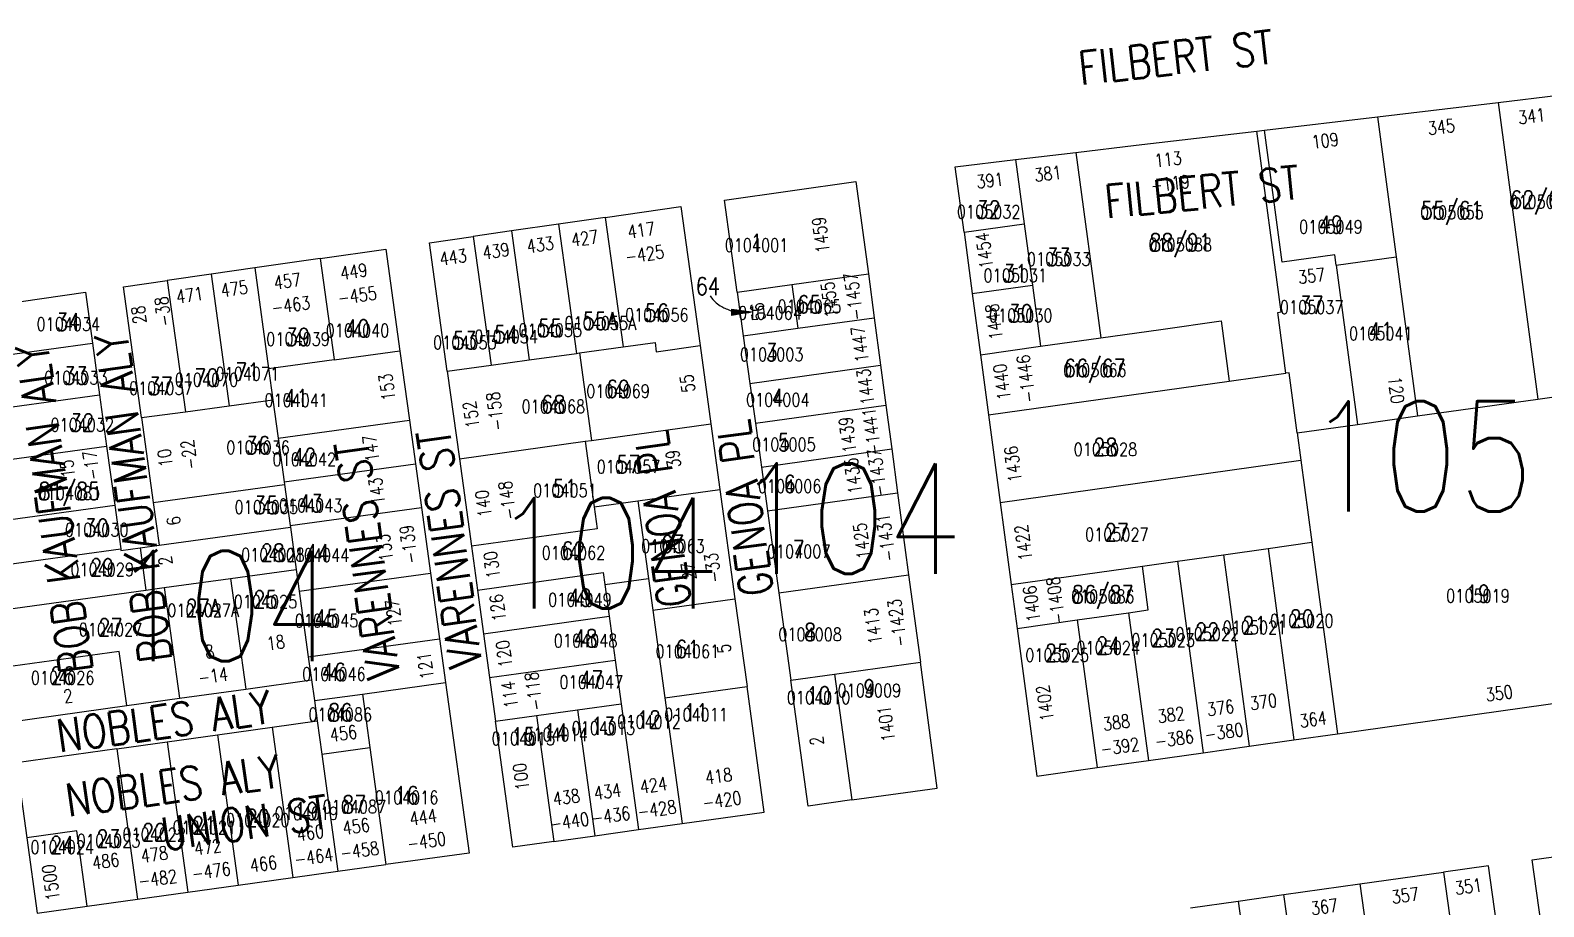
# Model space of a CAD drawing. Header units: feet. Extents: x 6006802 to 6013716, y 2117102 to 2120191.
# Drawn here: x 6010576 to 6011262, y 2119649 to 2120046 of the extents above; entities that cross this region are included whole.
import ezdxf
from ezdxf.enums import TextEntityAlignment as Align

# ---------------------------------------------------------------- set-up
doc = ezdxf.new("R2010")
doc.units = ezdxf.units.FT
doc.header["$LTSCALE"] = 100
doc.header["$MEASUREMENT"] = 0
doc.layers.get('0').update_dxf_attribs({"linetype": 'CONTINUOUS'})
for name, color, linetype in [('ADDRESS', 1, 'CONTINUOUS'), ('BLKLOT', 2, 'CONTINUOUS'), ('BLOCK_NUMBERS', 3, 'CONTINUOUS'), ('LEADER', 7, 'CONTINUOUS'), ('LOT_LINES', 4, 'CONTINUOUS'), ('LOT_NUMBERS', 7, 'CONTINUOUS'), ('ROW', 6, 'CONTINUOUS'), ('ST_NAME_IN_BLK', 7, 'CONTINUOUS'), ('ST_NAME_IN_ST', 6, 'CONTINUOUS')]:
    doc.layers.add(name, color=color, linetype=linetype)
doc.styles.add('ADDTXT', font='ROMANS.shx', dxfattribs={"width": 0.8, "height": 6})
doc.styles.add('BLKLOT', font='ROMANS.shx', dxfattribs={"width": 0.8, "height": 6})
doc.styles.add('BLOCK_NO', font='ROMANS.shx', dxfattribs={"width": 0.8, "height": 50})
doc.styles.add('LOT_NO', font='ROMANS.shx', dxfattribs={"width": 0.8, "height": 8})
doc.styles.add('SI', font='ROMANS.shx', dxfattribs={"width": 0.8, "height": 15})

# ---------------------------------------------------------------- blocks, each defined once
blk = doc.blocks.new('ARR')
for points in [[(0, 0), (1.5, -9), (-1.5, -9)], [(0, -1.22), (1.26, -8.8), (-1.26, -8.8)], [(0, -2.43), (1.03, -8.6), (-1.03, -8.6)], [(0, -3.65), (0.79, -8.4), (-0.79, -8.4)], [(0, -4.87), (0.56, -8.2), (-0.56, -8.2)], [(0, -6.08), (0.32, -8), (-0.32, -8)], [(0, -7.3), (0.08, -7.8), (-0.08, -7.8)]]:
    blk.add_lwpolyline(points, close=True)

msp = doc.modelspace()

# ---------------------------------------------------------------- linework, layer by layer
at = {"layer": 'LEADER'}
msp.add_lwpolyline([(6010884.11, 2119925.7, 0.04815), (6010886.89, 2119922.63, 0.064807), (6010889.42, 2119920.87, 0.015166), (6010891.37, 2119919.94, 0.012602), (6010893.76, 2119918.94, 0.078932), (6010897.7, 2119918.1, 0.060427), (6010902.94, 2119918.46)], format="xyb", dxfattribs=at)
at = {"layer": 'LOT_LINES'}
for points in [[(6011240.99, 2120013.38), (6011258.98, 2119879.04)], [(6011186.37, 2120006.9), (6011194.86, 2119943.48)], [(6011144.92, 2119890.76), (6011141.23, 2119918.27), (6011142.72, 2119918.48), (6011131.74, 2120000.42)], [(6011167.63, 2119939.65), (6011167, 2119944.36), (6011143.23, 2119941.02), (6011135.22, 2120000.83)], [(6011049.81, 2119990.7), (6011061.05, 2119906.74)], [(6011022.5, 2119987.46), (6011026.39, 2119958.41)], [(6010794.2, 2119955.15), (6010802.24, 2119896.76)], [(6010815.54, 2119958.22), (6010823.6, 2119899.72)], [(6010836.65, 2119961.26), (6010844.73, 2119902.66)], [(6010999.16, 2119954.58), (6011026.39, 2119958.41)], [(6011026.39, 2119958.41), (6011030.11, 2119930.66)], [(6010776.88, 2119952.66), (6010784.91, 2119894.35)], [(6010707.59, 2119942.69), (6010713.89, 2119896.93)], [(6011167.63, 2119939.65), (6011194.86, 2119943.48)], [(6011194.86, 2119943.48), (6011204.52, 2119871.38)], [(6010658.1, 2119935.57), (6010666.31, 2119875.98)], [(6010677.89, 2119938.42), (6010684.17, 2119892.85)], [(6010921.2, 2119930.87), (6010955.81, 2119935.68)], [(6011167.63, 2119939.65), (6011177.28, 2119867.55)], [(6010638.3, 2119932.72), (6010646.49, 2119873.3)], [(6010896.44, 2119927.43), (6010921.2, 2119930.87)], [(6010921.2, 2119930.87), (6010923.93, 2119911.06)], [(6011002.87, 2119926.83), (6011030.11, 2119930.66)], [(6011030.11, 2119930.66), (6011033.82, 2119902.91)], [(6010923.93, 2119911.06), (6010958.47, 2119915.85)], [(6011061.05, 2119906.74), (6011088.29, 2119910.57), (6011115.52, 2119914.4), (6011119.17, 2119887.14)], [(6010899.17, 2119907.62), (6010923.93, 2119911.06)], [(6010544.92, 2119896.12), (6010604.37, 2119904.27)], [(6010743.66, 2119900.68), (6010713.94, 2119896.6), (6010713.89, 2119896.93)], [(6010825.02, 2119899.92), (6010844.73, 2119902.66)], [(6010844.73, 2119902.66), (6010859.19, 2119904.67), (6010859.77, 2119900.46), (6010879.59, 2119903.21)], [(6011006.59, 2119899.07), (6011033.82, 2119902.91)], [(6011033.82, 2119902.91), (6011061.05, 2119906.74)], [(6010684.17, 2119892.85), (6010713.89, 2119896.93)], [(6010765.1, 2119891.6), (6010784.91, 2119894.35)], [(6010784.91, 2119894.35), (6010802.24, 2119896.76)], [(6010802.24, 2119896.76), (6010823.6, 2119899.72)], [(6010823.6, 2119899.72), (6010825.02, 2119899.92)], [(6010825.02, 2119899.92), (6010830.48, 2119860.3)], [(6010902.13, 2119886.1), (6010961.35, 2119894.32)], [(6010684.17, 2119892.85), (6010686.13, 2119878.66)], [(6011010.24, 2119871.82), (6011119.17, 2119887.14)], [(6011119.17, 2119887.14), (6011144.92, 2119890.76)], [(6011150.05, 2119863.71), (6011146.4, 2119890.97), (6011144.92, 2119890.76)], [(6010548.13, 2119872.84), (6010607.57, 2119880.99)], [(6011258.98, 2119879.04), (6011286.21, 2119882.87)], [(6010626.67, 2119870.62), (6010646.49, 2119873.3)], [(6010646.49, 2119873.3), (6010666.31, 2119875.98)], [(6010666.31, 2119875.98), (6010686.13, 2119878.66)], [(6010686.13, 2119878.66), (6010688.52, 2119861.32)], [(6010904.62, 2119868.07), (6010963.77, 2119876.28)], [(6011204.52, 2119871.38), (6011258.98, 2119879.04)], [(6010688.52, 2119861.32), (6010747.96, 2119869.48)], [(6010830.48, 2119860.3), (6010884.47, 2119867.79)], [(6011150.05, 2119863.71), (6011177.28, 2119867.55)], [(6011177.28, 2119867.55), (6011204.52, 2119871.38)], [(6010688.52, 2119861.32), (6010691.25, 2119841.51)], [(6010770.56, 2119851.98), (6010827.51, 2119859.88)], [(6010827.51, 2119859.88), (6010830.48, 2119860.3)], [(6010827.51, 2119859.88), (6010831.61, 2119830.16)], [(6011150.05, 2119863.71), (6011151.71, 2119851.32)], [(6010551.34, 2119849.56), (6010610.78, 2119857.71)], [(6010907.35, 2119848.25), (6010966.42, 2119856.45)], [(6010691.25, 2119841.51), (6010750.69, 2119849.67)], [(6011015.55, 2119832.17), (6011151.71, 2119851.32)], [(6011151.71, 2119851.32), (6011156.69, 2119814.16)], [(6010631.96, 2119832.23), (6010691.42, 2119840.27)], [(6010691.25, 2119841.51), (6010691.42, 2119840.27)], [(6010691.42, 2119840.27), (6010693.98, 2119821.69)], [(6010831.61, 2119830.16), (6010851.42, 2119832.92)], [(6010851.42, 2119832.92), (6010888.56, 2119838.07)], [(6010851.42, 2119832.92), (6010856.26, 2119797.75)], [(6010910.08, 2119828.44), (6010969.08, 2119836.63)], [(6010555.02, 2119822.81), (6010614.47, 2119830.97)], [(6010693.98, 2119821.69), (6010753.42, 2119829.85)], [(6010831.61, 2119830.16), (6010832.97, 2119820.26), (6010776.02, 2119812.35)], [(6010634.62, 2119812.91), (6010694.08, 2119820.95)], [(6010693.98, 2119821.69), (6010694.08, 2119820.95)], [(6010694.08, 2119820.95), (6010696.71, 2119801.88)], [(6010557.75, 2119803), (6010617.2, 2119811.15)], [(6010625.95, 2119811.71), (6010628.59, 2119792.53)], [(6011116.58, 2119808.51), (6011136.83, 2119811.36)], [(6011136.83, 2119811.36), (6011156.69, 2119814.16)], [(6011136.83, 2119811.36), (6011148.45, 2119724.63)], [(6011156.69, 2119814.16), (6011168.3, 2119727.43)], [(6011079.94, 2119803.36), (6011095.79, 2119805.59)], [(6011095.79, 2119805.59), (6011116.58, 2119808.51)], [(6011095.79, 2119805.59), (6011107.4, 2119718.86)], [(6011116.58, 2119808.51), (6011128.2, 2119721.79)], [(6010636.87, 2119793.67), (6010666.98, 2119797.8)], [(6010666.98, 2119797.8), (6010696.71, 2119801.88)], [(6010666.98, 2119797.8), (6010673.89, 2119747.69)], [(6010696.71, 2119801.88), (6010698.07, 2119791.97)], [(6010698.07, 2119791.97), (6010757.51, 2119800.13)], [(6010778.75, 2119792.54), (6010835.7, 2119800.45), (6010836.45, 2119795)], [(6010836.45, 2119795), (6010856.26, 2119797.75)], [(6010856.26, 2119797.75), (6010858.24, 2119783.38)], [(6010915.2, 2119791.29), (6010974.05, 2119799.46)], [(6011020.53, 2119795), (6011079.94, 2119803.36)], [(6011073.69, 2119782.28), (6011082.6, 2119783.54), (6011079.94, 2119803.36)], [(6010560.48, 2119783.18), (6010628.59, 2119792.53)], [(6010628.59, 2119792.53), (6010636.87, 2119793.67)], [(6010636.87, 2119793.67), (6010643.78, 2119743.51)], [(6010698.07, 2119791.97), (6010702.17, 2119762.25)], [(6010836.45, 2119795), (6010838.43, 2119780.63)], [(6010858.24, 2119783.38), (6010895.39, 2119788.54)], [(6010781.48, 2119772.73), (6010838.43, 2119780.63)], [(6010838.43, 2119780.63), (6010841.16, 2119760.82)], [(6010858.24, 2119783.38), (6010863.7, 2119743.76)], [(6011023.18, 2119775.18), (6011050.41, 2119779.01)], [(6011050.41, 2119779.01), (6011073.69, 2119782.28)], [(6011050.41, 2119779.01), (6011059.37, 2119712.1)], [(6011073.69, 2119782.28), (6011082.65, 2119715.38)], [(6010702.17, 2119762.25), (6010761.61, 2119770.41)], [(6010619.93, 2119740.2), (6010616.56, 2119764.64), (6010564.03, 2119757.43)], [(6010702.17, 2119762.25), (6010703.6, 2119751.82)], [(6010784.21, 2119752.91), (6010841.16, 2119760.82)], [(6010841.16, 2119760.82), (6010843.89, 2119741.01)], [(6010940.47, 2119754.42), (6010979.36, 2119759.82)], [(6010726.69, 2119745.43), (6010764.34, 2119750.6)], [(6010920.66, 2119751.67), (6010940.47, 2119754.42)], [(6010940.47, 2119754.42), (6010948.31, 2119697.45)], [(6010704.9, 2119742.44), (6010726.69, 2119745.43)], [(6010726.69, 2119745.43), (6010730.04, 2119721.16)], [(6010863.7, 2119743.76), (6010900.85, 2119748.91)], [(6010863.7, 2119743.76), (6010871.55, 2119686.8)], [(6010805.51, 2119735.68), (6010824.08, 2119738.26)], [(6010824.08, 2119738.26), (6010843.89, 2119741.01)], [(6010824.08, 2119738.26), (6010831.93, 2119681.29)], [(6010843.89, 2119741.01), (6010851.74, 2119684.05)], [(6010685.76, 2119730.41), (6010695.14, 2119662.3)], [(6010706.16, 2119733.24), (6010708.24, 2119718.17)], [(6010786.94, 2119733.1), (6010805.51, 2119735.68)], [(6010805.51, 2119735.68), (6010813.36, 2119678.72)], [(6010638.21, 2119723.81), (6010647.6, 2119655.7)], [(6010661, 2119726.97), (6010670.38, 2119658.86)], [(6010615.43, 2119720.65), (6010624.82, 2119652.54)], [(6010708.24, 2119718.17), (6010730.04, 2119721.16)], [(6010708.24, 2119718.17), (6010715.55, 2119665.14)], [(6010730.04, 2119721.16), (6010737.34, 2119668.16)], [(6010602.04, 2119649.38), (6010597.34, 2119683.43), (6010574.66, 2119680.28)], [(6011216.28, 2119664.75), (6011224.31, 2119607.42)], [(6011157.06, 2119563.24), (6011153.89, 2119585.91), (6011153.64, 2119585.88), (6011144.03, 2119654.59)], [(6011178.44, 2119659.43), (6011186.47, 2119602.06)], [(6011123.23, 2119651.66), (6011132.85, 2119582.94)]]:
    msp.add_lwpolyline(points, dxfattribs=at)
at = {"layer": 'ROW'}
for points in [[(6011186.37, 2120006.9), (6011240.99, 2120013.38)], [(6011240.99, 2120013.38), (6011268.3, 2120016.62)], [(6011135.22, 2120000.83), (6011186.37, 2120006.9)], [(6011049.81, 2119990.7), (6011077.12, 2119993.94), (6011104.43, 2119997.18), (6011131.74, 2120000.42)], [(6011131.74, 2120000.42), (6011135.22, 2120000.83)], [(6011022.5, 2119987.46), (6011049.81, 2119990.7)], [(6010999.16, 2119954.58), (6010995.19, 2119984.22), (6011022.5, 2119987.46)], [(6010896.44, 2119927.43), (6010890.71, 2119969.04), (6010950.2, 2119977.6), (6010955.81, 2119935.68)], [(6010836.65, 2119961.26), (6010870.91, 2119966.19), (6010879.59, 2119903.21)], [(6010794.2, 2119955.15), (6010776.88, 2119952.66)], [(6010815.54, 2119958.22), (6010794.2, 2119955.15)], [(6010836.65, 2119961.26), (6010815.54, 2119958.22)], [(6010765.1, 2119891.6), (6010757.08, 2119949.81), (6010776.88, 2119952.66)], [(6010999.16, 2119954.58), (6011002.87, 2119926.83)], [(6010707.59, 2119942.69), (6010677.89, 2119938.42)], [(6010707.59, 2119942.69), (6010737.28, 2119946.96), (6010743.66, 2119900.68)], [(6010658.1, 2119935.57), (6010638.3, 2119932.72)], [(6010677.89, 2119938.42), (6010658.1, 2119935.57)], [(6010955.81, 2119935.68), (6010958.47, 2119915.85)], [(6010626.67, 2119870.62), (6010618.5, 2119929.87), (6010638.3, 2119932.72)], [(6010544.92, 2119896.12), (6010541.79, 2119918.84), (6010601.18, 2119927.38), (6010604.37, 2119904.27)], [(6010896.44, 2119927.43), (6010899.17, 2119907.62)], [(6011002.87, 2119926.83), (6011006.59, 2119899.07)], [(6010958.47, 2119915.85), (6010961.35, 2119894.32)], [(6010899.17, 2119907.62), (6010902.13, 2119886.1)], [(6010604.37, 2119904.27), (6010607.57, 2119880.99)], [(6010743.66, 2119900.68), (6010747.96, 2119869.48)], [(6010879.59, 2119903.21), (6010884.47, 2119867.79)], [(6010961.35, 2119894.32), (6010963.77, 2119876.28)], [(6011006.59, 2119899.07), (6011010.24, 2119871.82)], [(6010765.1, 2119891.6), (6010770.56, 2119851.98)], [(6010607.57, 2119880.99), (6010610.78, 2119857.71)], [(6010902.13, 2119886.1), (6010904.62, 2119868.07)], [(6010963.77, 2119876.28), (6010966.42, 2119856.45)], [(6010626.67, 2119870.62), (6010631.96, 2119832.23)], [(6010747.96, 2119869.48), (6010750.69, 2119849.67)], [(6010884.47, 2119867.79), (6010888.56, 2119838.07)], [(6010904.62, 2119868.07), (6010907.35, 2119848.25)], [(6011010.24, 2119871.82), (6011015.55, 2119832.17)], [(6010610.78, 2119857.71), (6010614.47, 2119830.97)], [(6010966.42, 2119856.45), (6010969.08, 2119836.63)], [(6010750.69, 2119849.67), (6010753.42, 2119829.85)], [(6010770.56, 2119851.98), (6010776.02, 2119812.35)], [(6010907.35, 2119848.25), (6010910.08, 2119828.44)], [(6010631.96, 2119832.23), (6010634.62, 2119812.91)], [(6010888.56, 2119838.07), (6010895.39, 2119788.54)], [(6010969.08, 2119836.63), (6010974.05, 2119799.46)], [(6011015.55, 2119832.17), (6011020.53, 2119795)], [(6010614.47, 2119830.97), (6010617.2, 2119811.15)], [(6010753.42, 2119829.85), (6010757.51, 2119800.13)], [(6010910.08, 2119828.44), (6010915.2, 2119791.29)], [(6010617.2, 2119811.15), (6010617.29, 2119810.5), (6010625.95, 2119811.71)], [(6010625.95, 2119811.71), (6010634.62, 2119812.91)], [(6010776.02, 2119812.35), (6010778.75, 2119792.54)], [(6010757.51, 2119800.13), (6010761.61, 2119770.41)], [(6010974.05, 2119799.46), (6010979.36, 2119759.82)], [(6010778.75, 2119792.54), (6010781.48, 2119772.73)], [(6010915.2, 2119791.29), (6010920.66, 2119751.67)], [(6011020.53, 2119795), (6011023.18, 2119775.18)], [(6010895.39, 2119788.54), (6010900.85, 2119748.91)], [(6010761.61, 2119770.41), (6010764.34, 2119750.6)], [(6010781.48, 2119772.73), (6010784.21, 2119752.91)], [(6011023.18, 2119775.18), (6011032.14, 2119708.27), (6011059.37, 2119712.1)], [(6010564.03, 2119757.43), (6010567.41, 2119732.91), (6010619.93, 2119740.2)], [(6010948.31, 2119697.45), (6010987, 2119702.82), (6010979.36, 2119759.82)], [(6010673.89, 2119747.69), (6010703.6, 2119751.82)], [(6010703.6, 2119751.82), (6010704.9, 2119742.44)], [(6010764.34, 2119750.6), (6010774.98, 2119673.39), (6010737.34, 2119668.16)], [(6010784.21, 2119752.91), (6010786.94, 2119733.1)], [(6010948.31, 2119697.45), (6010928.5, 2119694.7), (6010920.66, 2119751.67)], [(6010619.93, 2119740.2), (6010643.78, 2119743.51)], [(6010643.78, 2119743.51), (6010673.89, 2119747.69)], [(6010871.55, 2119686.8), (6010908.69, 2119691.95), (6010900.85, 2119748.91)], [(6011168.3, 2119727.43), (6011304.47, 2119746.58)], [(6010704.9, 2119742.44), (6010706.16, 2119733.24)], [(6010661, 2119726.97), (6010685.76, 2119730.41)], [(6010685.76, 2119730.41), (6010706.16, 2119733.24)], [(6010813.36, 2119678.72), (6010794.79, 2119676.14), (6010786.94, 2119733.1)], [(6010615.43, 2119720.65), (6010638.21, 2119723.81)], [(6010638.21, 2119723.81), (6010661, 2119726.97)], [(6011128.2, 2119721.79), (6011148.45, 2119724.63)], [(6011148.45, 2119724.63), (6011168.3, 2119727.43)], [(6010615.43, 2119720.65), (6010569.97, 2119714.33), (6010574.66, 2119680.28)], [(6011059.37, 2119712.1), (6011082.65, 2119715.38)], [(6011082.65, 2119715.38), (6011107.4, 2119718.86)], [(6011107.4, 2119718.86), (6011128.2, 2119721.79)], [(6010813.36, 2119678.72), (6010831.93, 2119681.29)], [(6010831.93, 2119681.29), (6010851.74, 2119684.05)], [(6010851.74, 2119684.05), (6010871.55, 2119686.8)], [(6010574.66, 2119680.28), (6010579.35, 2119646.23), (6010602.04, 2119649.38)], [(6011264.44, 2119613.1), (6011256.42, 2119670.4), (6011296.03, 2119675.97)], [(6010715.55, 2119665.14), (6010737.34, 2119668.16)], [(6011244.64, 2119610.3), (6011236.62, 2119667.61), (6011216.28, 2119664.75)], [(6010670.38, 2119658.86), (6010695.14, 2119662.3)], [(6010695.14, 2119662.3), (6010715.55, 2119665.14)], [(6011178.44, 2119659.43), (6011216.28, 2119664.75)], [(6010624.82, 2119652.54), (6010647.6, 2119655.7)], [(6010647.6, 2119655.7), (6010670.38, 2119658.86)], [(6011123.23, 2119651.66), (6011144.03, 2119654.59)], [(6011144.03, 2119654.59), (6011178.44, 2119659.43)], [(6010602.04, 2119649.38), (6010624.82, 2119652.54)], [(6011101.69, 2119648.63), (6011123.23, 2119651.66)]]:
    msp.add_lwpolyline(points, dxfattribs=at)

# ---------------------------------------------------------------- block references
at = {"layer": 'LEADER', "rotation": 270.9882537340756}
msp.add_blockref('ARR', (6010902.94, 2119918.46), dxfattribs=at)

# ---------------------------------------------------------------- texts
at = {"layer": 'ADDRESS', "style": 'ADDTXT', "width": 0.8}
for s, rotation, p in [('341', 6.76398, (6011256.56, 2120004.15)), ('345', 6.76398, (6011215.65, 2119999.29)), ('109', 6.76398, (6011163.03, 2119993.05)), ('113', 6.76398, (6011091.88, 2119984.61)), ('381', 6.76398, (6011037.45, 2119978.16)), ('391', 6.76398, (6011011.23, 2119975.05)), ('-119', 6.76398, (6011092.84, 2119973.65)), ('427', 8.18802, (6010827.76, 2119948.87)), ('417', 8.18802, (6010853.33, 2119952.55)), ('1459', 97.62776, (6010937.24, 2119953.8)), ('439', 8.18802, (6010787.56, 2119943.09)), ('433', 8.18802, (6010807.61, 2119945.97)), ('-425', 8.18802, (6010854.9, 2119941.66)), ('1454', 97.62776, (6011011.31, 2119946.73)), ('443', 8.18802, (6010768.16, 2119940.29)), ('457', 8.18802, (6010693.07, 2119929.49)), ('449', 8.18802, (6010723.2, 2119933.82)), ('-1457', 97.62776, (6010952.08, 2119925.87)), ('357', 6.76398, (6011156.86, 2119931.83)), ('471', 8.18802, (6010648.87, 2119923.13)), ('475', 8.18802, (6010669.02, 2119926.03)), ('-455', 8.18802, (6010724.76, 2119922.94)), ('1455', 97.62776, (6010941.18, 2119924.41)), ('28', 98.18802, (6010628.4, 2119917.57)), ('-38', 98.18802, (6010639.29, 2119919.13)), ('-463', 8.18802, (6010694.64, 2119918.6)), ('56', 97.84497, (6010908.71, 2119918.96)), ('1448', 97.62776, (6011015.62, 2119914.48)), ('1447', 97.62776, (6010954.97, 2119904.28)), ('1440', 97.62776, (6011019.28, 2119887.16)), ('-1446', 97.62776, (6011030.19, 2119888.62)), ('153', 97.84497, (6010740.79, 2119884.87)), ('55', 97.84497, (6010876.84, 2119886.5)), ('1443', 97.62776, (6010957.56, 2119884.97)), ('120', 276.76398, (6011191.9, 2119882.74)), ('-158', 97.84497, (6010789.75, 2119873.9)), ('152', 97.84497, (6010778.85, 2119872.4)), ('-1441', 97.62776, (6010960.27, 2119864.7)), ('1439', 97.62776, (6010949.37, 2119863.24)), ('-22', 97.84497, (6010651.13, 2119854.25)), ('147', 97.84497, (6010733.51, 2119857.13)), ('-17', 97.84497, (6010606.88, 2119849.39)), ('10', 97.84497, (6010640.23, 2119852.75)), ('39', 97.84497, (6010870.44, 2119852.37)), ('-1437', 97.62776, (6010962.76, 2119846.15)), ('1436', 97.62776, (6011024.26, 2119849.97)), ('15', 97.84497, (6010595.98, 2119847.89)), ('1435', 97.62776, (6010951.85, 2119844.69)), ('143', 97.84497, (6010736.18, 2119837.73)), ('-148', 97.84497, (6010795.3, 2119833.58)), ('140', 97.84497, (6010784.4, 2119832.08)), ('6', 97.84497, (6010644.16, 2119824.25)), ('-1431', 97.62776, (6010966.71, 2119816.66)), ('-139', 97.84497, (6010750.6, 2119813.65)), ('1425', 97.62776, (6010955.8, 2119815.2)), ('1422', 97.62776, (6011029.03, 2119814.39)), ('133', 97.84497, (6010739.71, 2119812.15)), ('2', 97.84497, (6010640.47, 2119806.22)), ('130', 97.84497, (6010788.23, 2119804.33)), ('-33', 97.84497, (6010888.34, 2119803.01)), ('27', 97.84497, (6010877.45, 2119801.51)), ('-1408', 97.62776, (6011043.64, 2119788.15)), ('1406', 97.62776, (6011032.74, 2119786.69)), ('127', 97.84497, (6010743.77, 2119782.67)), ('126', 97.84497, (6010790.9, 2119784.93)), ('1413', 97.62776, (6010960.97, 2119776.59)), ('-1423', 97.62776, (6010971.88, 2119778.05)), ('18', 7.9045, (6010687.83, 2119765.78)), ('8', 7.9045, (6010657.89, 2119761.62)), ('120', 97.84497, (6010793.78, 2119764.01)), ('5', 97.84497, (6010893.39, 2119766.4)), ('-14', 7.9045, (6010659.4, 2119750.73)), ('121', 97.84497, (6010758.18, 2119758.7)), ('114', 97.84497, (6010796.32, 2119745.58)), ('-118', 97.84497, (6010807.22, 2119747.08)), ('2', 7.84497, (6010593.8, 2119741.62)), ('1402', 97.62776, (6011038.76, 2119741.73)), ('376', 8.00759, (6011115.73, 2119736.19)), ('370', 8.00759, (6011135.13, 2119738.92)), ('350', 8.00759, (6011241.93, 2119742.83)), ('1401', 97.62776, (6010966.89, 2119732.45)), ('388', 8.00759, (6011068.57, 2119729.56)), ('382', 8.00759, (6011093.29, 2119733.03)), ('364', 8.00759, (6011157.59, 2119730.97)), ('456', 7.9045, (6010718.46, 2119724.62)), ('-386', 8.00759, (6011094.82, 2119722.14)), ('-380', 8.00759, (6011117.26, 2119725.3)), ('2', 97.84497, (6010935.48, 2119724.66)), ('-392', 8.00759, (6011070.11, 2119718.66)), ('100', 97.84497, (6010801.45, 2119708.4)), ('418', 7.9045, (6010888.38, 2119705.29)), ('438', 7.9045, (6010819.42, 2119695.71)), ('434', 7.9045, (6010838.07, 2119698.3)), ('424', 7.9045, (6010858.89, 2119701.19)), ('-428', 7.9045, (6010860.4, 2119690.3)), ('-420', 7.9045, (6010889.89, 2119694.39)), ('456', 7.9045, (6010724.24, 2119682.5)), ('444', 7.9045, (6010754.59, 2119686.71)), ('-440', 7.9045, (6010820.93, 2119684.82)), ('-436', 7.9045, (6010839.58, 2119687.4)), ('460', 7.9045, (6010703.51, 2119679.62)), ('-450', 7.9045, (6010756.11, 2119675.81)), ('478', 7.9045, (6010632.83, 2119669.81)), ('472', 7.9045, (6010657.06, 2119673.17)), ('-464', 7.9045, (6010705.02, 2119668.72)), ('-458', 7.9045, (6010725.75, 2119671.6)), ('1500', 97.84497, (6010588.49, 2119660.5)), ('486', 7.9045, (6010610.82, 2119666.75)), ('-476', 7.9045, (6010658.57, 2119662.27)), ('466', 7.9045, (6010682.24, 2119665.56)), ('-482', 7.9045, (6010634.35, 2119658.91)), ('351', 8.00759, (6011228.01, 2119655.29)), ('357', 8.00759, (6011199.33, 2119651.26)), ('367', 8.00759, (6011162.76, 2119646.11))]:
    msp.add_text(s, height=6, rotation=rotation, dxfattribs=at).set_placement(p, align=Align.CENTER)
at = {"layer": 'BLKLOT', "style": 'BLKLOT', "width": 0.8}
for s, p in [('0105062', (6011260.48, 2119965.34)), ('0105032', (6011010.29, 2119960.84)), ('0105055', (6011220.05, 2119960.54)), ('0105049', (6011165.31, 2119954.05)), ('0104001', (6010905.12, 2119945.73)), ('0105088', (6011097.05, 2119945.95)), ('0105033', (6011042.03, 2119939.43)), ('0105031', (6011022.35, 2119932.03)), ('0104064', (6010911.29, 2119915.01)), ('0104065', (6010929.1, 2119917.91)), ('0105037', (6011156.58, 2119917.65)), ('0104034', (6010593.49, 2119909.95)), ('0104055A', (6010834.42, 2119910.43)), ('0104056', (6010859.99, 2119914.11)), ('0105030', (6011024.79, 2119913.83)), ('0104039', (6010697.52, 2119903.16)), ('0104040', (6010724.44, 2119907.04)), ('0104053', (6010773.06, 2119901.6)), ('0104054', (6010791.78, 2119904.29)), ('0104055', (6010811.75, 2119907.16)), ('0105041', (6011187.88, 2119905.71)), ('0104003', (6010912.02, 2119896.26)), ('0104071', (6010674.55, 2119887.42)), ('0105066', (6011058.38, 2119889.06)), ('0104033', (6010596.84, 2119885.66)), ('0104037', (6010635.35, 2119880.9)), ('0104070', (6010656.03, 2119884.76)), ('0104041', (6010696.66, 2119875.46)), ('0104069', (6010842.46, 2119879.62)), ('0104004', (6010914.77, 2119875.68)), ('0104068', (6010813.13, 2119872.67)), ('0104032', (6010599.78, 2119864.33)), ('0104036', (6010679.41, 2119854.14)), ('0104005', (6010917.56, 2119855.47)), ('0105028', (6011063.17, 2119853.24)), ('0104042', (6010700.35, 2119848.71)), ('0104057', (6010847.17, 2119845.39)), ('0104081', (6010593.95, 2119833.36)), ('0104051', (6010818.37, 2119834.65)), ('0104006', (6010920.16, 2119836.55)), ('0104035', (6010683.15, 2119827.03)), ('0104043', (6010703.22, 2119827.87)), ('0104030', (6010606.33, 2119816.75)), ('0105027', (6011068.33, 2119814.7)), ('0104028', (6010686.12, 2119805.42)), ('0104044', (6010706.33, 2119805.28)), ('0104062', (6010822.27, 2119806.37)), ('0104063', (6010867.28, 2119809.38)), ('0104007', (6010924.24, 2119806.95)), ('0104029', (6010608.8, 2119798.79)), ('0104049', (6010825.19, 2119785.13)), ('0105086', (6011062, 2119786.65)), ('0105019', (6011231.9, 2119786.87)), ('0104027A', (6010654.55, 2119780.34)), ('0104025', (6010682.77, 2119784.26)), ('0104027', (6010612.55, 2119771.6)), ('0104045', (6010710.41, 2119775.65)), ('0105021', (6011130.65, 2119772.62)), ('0105020', (6011152.07, 2119775.64)), ('0104048', (6010827.75, 2119766.6)), ('0104008', (6010929.41, 2119769.46)), ('0105023', (6011089.33, 2119766.81)), ('0105022', (6011109.31, 2119769.62)), ('0104061', (6010873.84, 2119761.76)), ('0105025', (6011041.28, 2119760.05)), ('0105024', (6011064.43, 2119763.31)), ('0104046', (6010713.75, 2119751.43)), ('0104026', (6010590.91, 2119749.78)), ('0104047', (6010830.33, 2119747.87)), ('0104009', (6010956.26, 2119743.99)), ('0104010', (6010933.26, 2119740.79)), ('0104086', (6010716.64, 2119733.11)), ('0104012', (6010856.44, 2119729.9)), ('0104011', (6010877.77, 2119733.09)), ('0104014', (6010814.34, 2119724.06)), ('0104013', (6010835.78, 2119727.03)), ('0104015', (6010799.54, 2119722.23)), ('0104016', (6010746.68, 2119695.58)), ('0104087', (6010723, 2119691.41)), ('0104021', (6010655.05, 2119681.98)), ('0104020', (6010679.28, 2119685.34)), ('0104019', (6010701.3, 2119688.4)), ('0104023', (6010611.72, 2119675.96)), ('0104022', (6010632.36, 2119678.83)), ('0104024', (6010590.71, 2119673.04))]:
    msp.add_text(s, height=6, dxfattribs=at).set_placement(p, align=Align.CENTER)
at = {"layer": 'BLOCK_NUMBERS', "style": 'BLOCK_NO', "width": 0.8}
for s, p in [('105', (6011205.81, 2119828.03)), ('104', (6010946.81, 2119799.91)), ('104', (6010837.03, 2119784.23)), ('104', (6010664.52, 2119760.26))]:
    msp.add_text(s, height=50, dxfattribs=at).set_placement(p, align=Align.CENTER)
at = {"layer": 'LOT_NUMBERS', "style": 'LOT_NO', "width": 0.8}
for s, p in [('32', (6011010.29, 2119960.84)), ('55/61', (6011220.05, 2119960.54)), ('62/64', (6011260.48, 2119965.34)), ('49', (6011165.31, 2119954.05)), ('88/91', (6011097.05, 2119945.95)), ('1', (6010905.12, 2119945.73)), ('33', (6011042.03, 2119939.43)), ('31', (6011022.35, 2119932.03)), ('64', (6010883.11, 2119926.14)), ('56', (6010859.99, 2119914.11)), ('65', (6010929.1, 2119917.91)), ('30', (6011024.79, 2119913.83)), ('37', (6011156.58, 2119917.65)), ('34', (6010593.49, 2119909.95)), ('40', (6010724.44, 2119907.04)), ('55', (6010811.75, 2119907.16)), ('55A', (6010834.42, 2119910.43)), ('39', (6010697.52, 2119903.16)), ('53', (6010773.06, 2119901.6)), ('54', (6010791.78, 2119904.29)), ('41', (6011187.88, 2119905.71)), ('3', (6010912.02, 2119896.26)), ('33', (6010596.84, 2119885.66)), ('71', (6010674.55, 2119887.42)), ('66/67', (6011058.38, 2119889.06)), ('37', (6010635.35, 2119880.9)), ('70', (6010656.03, 2119884.76)), ('69', (6010842.46, 2119879.62)), ('41', (6010696.66, 2119875.46)), ('68', (6010813.13, 2119872.67)), ('4', (6010914.77, 2119875.68)), ('32', (6010599.78, 2119864.33)), ('36', (6010679.41, 2119854.14)), ('5', (6010917.56, 2119855.47)), ('28', (6011063.17, 2119853.24)), ('42', (6010700.35, 2119848.71)), ('57', (6010847.17, 2119845.39)), ('81/85', (6010593.95, 2119833.36)), ('51', (6010818.37, 2119834.65)), ('6', (6010920.16, 2119836.55)), ('35', (6010683.15, 2119827.03)), ('43', (6010703.22, 2119827.87)), ('30', (6010606.33, 2119816.75)), ('27', (6011068.33, 2119814.7)), ('28', (6010686.12, 2119805.42)), ('44', (6010706.33, 2119805.28)), ('62', (6010822.27, 2119806.37)), ('63', (6010867.28, 2119809.38)), ('7', (6010924.24, 2119806.95)), ('29', (6010608.8, 2119798.79)), ('25', (6010682.77, 2119784.26)), ('49', (6010825.19, 2119785.13)), ('86/87', (6011062, 2119786.65)), ('19', (6011231.9, 2119786.87)), ('27A', (6010654.55, 2119780.34)), ('27', (6010612.55, 2119771.6)), ('45', (6010710.41, 2119775.65)), ('8', (6010929.41, 2119769.46)), ('22', (6011109.31, 2119769.62)), ('21', (6011130.65, 2119772.62)), ('20', (6011152.07, 2119775.64)), ('48', (6010827.75, 2119766.6)), ('24', (6011064.43, 2119763.31)), ('23', (6011089.33, 2119766.81)), ('61', (6010873.84, 2119761.76)), ('25', (6011041.28, 2119760.05)), ('26', (6010590.91, 2119749.78)), ('46', (6010713.75, 2119751.43)), ('47', (6010830.33, 2119747.87)), ('9', (6010956.26, 2119743.99)), ('10', (6010933.26, 2119740.79)), ('86', (6010716.64, 2119733.11)), ('12', (6010856.44, 2119729.9)), ('11', (6010877.77, 2119733.09)), ('15', (6010799.54, 2119722.23)), ('14', (6010814.34, 2119724.06)), ('13', (6010835.78, 2119727.03)), ('16', (6010746.68, 2119695.58)), ('19', (6010701.3, 2119688.4)), ('87', (6010723, 2119691.41)), ('21', (6010655.05, 2119681.98)), ('20', (6010679.28, 2119685.34)), ('24', (6010590.71, 2119673.04)), ('23', (6010611.72, 2119675.96)), ('22', (6010632.36, 2119678.83))]:
    msp.add_text(s, height=8, dxfattribs=at).set_placement(p, align=Align.CENTER)
at = {"layer": 'ST_NAME_IN_BLK', "style": 'SI', "width": 0.8}
for s, rotation, p in [('FILBERT ST', 5.84316, (6011107.75, 2119965.34)), ('BOB KAUFMAN ALY', 97.84497, (6010594.37, 2119830.32)), ('GENOA PL', 97.84497, (6010870.1, 2119825.56)), ('VARENNES ST', 97.84497, (6010736.37, 2119807.1)), ('NOBLES ALY', 7.9045, (6010641.85, 2119696.56)), ('UNION ST', 7.9045, (6010674.41, 2119679.62))]:
    msp.add_text(s, height=15, rotation=rotation, dxfattribs=at).set_placement(p, align=Align.CENTER)
at = {"layer": 'ST_NAME_IN_ST', "style": 'SI', "width": 0.8}
for s, rotation, p in [('FILBERT ST', 6.42259, (6011095.95, 2120026.25)), ('BOB KAUFMAN ALY', 97.84497, (6010630.28, 2119835.27)), ('GENOA PL', 97.84497, (6010907.25, 2119830.68)), ('VARENNES ST', 97.84497, (6010773.51, 2119812.21)), ('NOBLES ALY', 7.9045, (6010637.81, 2119725.64))]:
    msp.add_text(s, height=15, rotation=rotation, dxfattribs=at).set_placement(p, align=Align.CENTER)

doc.saveas('drawing.dxf')
